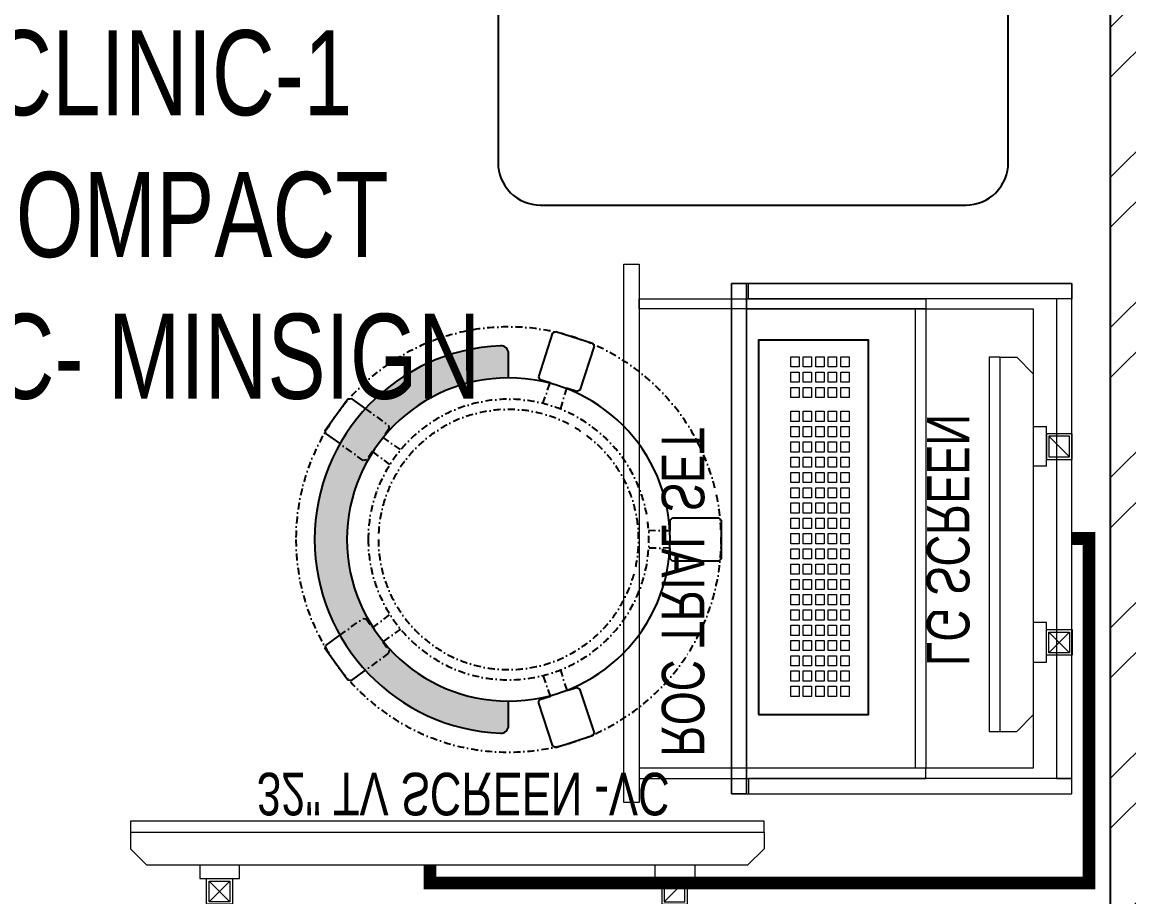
# Model space of a CAD drawing. Header units: feet. Extents: x 3067008 to 3074218, y -5466580 to -5451130.
# Drawn here: x 3072039 to 3073340, y -5457201 to -5456173 of the extents above; entities that cross this region are included whole.
import ezdxf

# ---------------------------------------------------------------- set-up
doc = ezdxf.new("R2010")
doc.units = ezdxf.units.FT
doc.header["$LTSCALE"] = 33
doc.header["$MEASUREMENT"] = 0
for name, pattern in [('ACAD_ISO03W100', [30, 12, -18]), ('DASHDOT2', [0.5, 0.25, -0.125, 0, -0.125]), ('HIDDEN', [9.524999999999995, 6.349999999999997, -3.174999999999998])]:
    doc.linetypes.add(name, pattern=pattern)
doc.layers.add('A-WALL', color=1, linetype='Continuous')
doc.layers.add('PDF_Geometry', color=7, linetype='Continuous')
for name, color, linetype, lineweight in [('Floor-Unit', 1, 'Continuous', 13), ('HATCH', 9, 'Continuous', 9), ('LENS-DIM', 252, 'Continuous', 5), ('LENS-FURNITURE', 13, 'Continuous', 9), ('LENS-TEXT', 31, 'Continuous', 5), ('LENS_PARTITION', 21, 'Continuous', 25), ('LK-EQPMT', 3, 'Continuous', 18), ('LN-ELEVATION-1', 81, 'Continuous', 25), ('LN-ELEVATION-2', 103, 'Continuous', 20), ('LN-HATCH', 251, 'Continuous', 0), ('TV', 92, 'Continuous', 18)]:
    doc.layers.add(name, color=color, linetype=linetype, lineweight=lineweight)
doc.styles.add('LK TXT', font='GILC____.TTF', dxfattribs={"height": 100})
doc.styles.get("Standard").update_dxf_attribs({"font": 'GILC____.TTF'})

# ---------------------------------------------------------------- blocks, each defined once
blk = doc.blocks.new('A$Ceb5d2849')
at = {"layer": 'LN-HATCH'}
h = blk.add_hatch(dxfattribs=at)
h.set_pattern_fill('ANSI32', color=256, scale=333, angle=180)
h.set_pattern_definition([(225, (-4855153.921545184, 5277309.766559889), (88.29995930067012, -88.29995930067015), []), (225, (-4855212.788184619, 5277309.766559889), (88.29995930067012, -88.29995930067015), [])])
edge = h.paths.add_edge_path()
edge.add_line((3911.997087976896, -6821.441672743297), (3911.997087976896, -9854.441672743298))
edge.add_line((3911.997087976896, -9854.441672743298), (4156.997087976895, -9854.441672743298))
edge.add_line((4156.997087976895, -9854.441672743298), (4156.997087976895, -6769.441672743297))
edge.add_line((4156.997087976895, -6769.441672743297), (3911.997087976896, -6769.441672743297))
edge = h.paths.add_edge_path()
edge.add_line((4156.997087976895, -3694.441672743298), (3911.997087976896, -3694.441672743298))
edge.add_line((3911.997087976896, -3694.441672743298), (3911.997087976896, -6514.441672743298))
edge.add_line((3911.997087976896, -6514.441672743298), (4156.997087976895, -6514.441672743298))
edge.add_line((4156.997087976895, -6571.441672742366), (4156.997087976895, -3698.258792048321))
h.paths.add_polyline_path([(4156.997087976895, -474.4416727432981), (3906.997087976895, -474.4416727432981), (3906.997087976895, -3434.441672743298), (4156.997087976895, -3434.441672743298)])
h.paths.add_polyline_path([(4156.997087976895, 1955.55832725577), (366.9970879768953, 1955.55832725577), (366.9970879768953, 1705.558327256702), (3906.997087976895, 1705.558327256702), (3906.997087976895, -224.4416727432981), (4156.997087976895, -224.4416727432981)])
edge = h.paths.add_edge_path()
edge.add_line((-2403.002912023105, 2980.558327257633), (-2153.002912023105, 2980.558327257633))
edge.add_line((-2183.002912023105, 2980.558327256702), (-2183.002912023105, 4135.558327257633))
edge.add_line((-2183.002912023105, 4135.558327257633), (-883.0029120231047, 4135.558327257633))
edge.add_line((-883.0029120231047, 4135.558327257633), (-883.0029120231047, 1705.55832725577))
edge.add_line((-883.0029120231047, 1705.55832725577), (131.9970879713073, 1705.55832725577))
edge.add_line((131.9970879713073, 1705.55832725577), (131.9970879713073, 1955.55832725577))
edge.add_line((131.9970879713073, 1955.55832725577), (-633.0029120231047, 1955.55832725577))
edge.add_line((-633.0029120231047, 1955.55832725577), (-633.0029120231047, 4385.558327257633))
edge.add_line((-633.0029120231047, 4385.558327257633), (-2403.002912023105, 4385.558327257633))
edge.add_line((-2403.002912023105, 4385.558327257633), (-2403.002912023105, 2987.834062271751))
edge = h.paths.add_edge_path()
edge.add_line((-2403.002912023105, 2698.558327257633), (-2403.002912023105, -291.4416727423668))
edge.add_line((-2403.002912023105, -259.4416727423668), (-2183.002912023105, -259.4416727423668))
edge.add_line((-2183.002912023105, -259.4416727423668), (-2183.002912023105, 2695.558327257634))
edge.add_line((-2183.002912023105, 2695.558327257634), (-2403.002912023105, 2695.558327257634))
h.paths.add_polyline_path([(-2153.002912023105, -529.4416727423667), (-2403.002912023105, -529.4416727423667), (-2403.002912023105, -3449.441672742367), (-2153.002912023105, -3449.441672742367)])
edge = h.paths.add_edge_path()
edge.add_line((-2403.002912023105, -6548.441672742367), (-2153.002912023105, -6548.441672742367))
edge.add_line((-2153.002912023105, -6571.441672743297), (-2153.002912023105, -3699.441672742367))
edge.add_line((-2153.002912023105, -3699.441672742367), (-2403.002912023105, -3699.441672742367))
edge.add_line((-2403.002912023105, -3699.441672742367), (-2403.002912023105, -6571.441672743297))
edge = h.paths.add_edge_path()
edge.add_line((-2403.002912023105, -6791.441672742367), (-2403.002912023105, -9911.441672742369))
edge.add_line((-2403.002912023105, -9876.441672742367), (-2153.002912023105, -9876.441672742367))
edge.add_line((-2153.002912023105, -9876.441672742367), (-2153.002912023105, -6796.441672742367))
edge.add_line((-2153.002912023105, -6796.441672742367), (-2403.002912023105, -6796.441672742367))
at = {"layer": 'A-WALL'}
blk.add_line((3906.997087976895, -474.4416727432981), (3906.997087976895, -3424.441672743299), dxfattribs=at)
blk = doc.blocks.new('MOROTISED TABLE-TRIAL SET 950x600')
at = {"layer": 'PDF_Geometry', "lineweight": 25}
blk.add_lwpolyline([(415.5923622683621, 2.18279e-11), (550.0003704861738, 2.18279e-11, 0.4142524001247118), (599.9958994225599, 50.00260162355697), (599.9958994225599, 899.9973678589085, 0.4142518501714829), (550.0003704861738, 950.0000000000218), (50.00260613718999, 950.0000000000218, 0.4142929195148918), (4.605390131e-07, 899.9973678589085), (4.605390131e-07, 50.00260162355697, 0.414163635492108), (50.00260613718999, 2.18279e-11), (415.5923622683621, 2.18279e-11)], format="xyb", dxfattribs=at)
blk = doc.blocks.new('TRIAL SET ROC')
at = {"layer": 'LENS-DIM', "ltscale": 0.5}
for points in [[(-400.3652351796627, -364.3162249757442), (-430.3652351796626, -364.3162249757442)], [(169.6347648203373, -364.3162249757442), (139.6347648203373, -364.3162249757442)]]:
    blk.add_lwpolyline(points, dxfattribs=at)
at = {"layer": 'LENS-FURNITURE'}
blk.add_lwpolyline([(-430.3652351796626, 18), (169.6347648203373, 18), (169.6347648203373, -382.3162249757443), (-430.3652351796626, -382.3162249757443)], close=True, dxfattribs=at)
at = {"layer": 'LENS-FURNITURE', "color": 146}
for points in [[(-412.3652351796627, -153.6065521437457), (-400.3652351796627, -153.6065521437457), (-400.3652351796628, -490.6065521437458), (-412.3652351796627, -490.6065521437458)], [(139.6347648203373, -153.6065521437458), (-400.3652351796627, -153.6065521437457), (-400.3652351796627, -165.6065521437457), (139.6347648203373, -165.6065521437458)], [(151.6347648203373, -153.6065521437458), (139.6347648203373, -153.6065521437458), (139.6347648203372, -490.6065521437458), (151.6347648203373, -490.6065521437458)], [(192.1347648203373, -490.6065521437458), (-440.8652351796627, -490.6065521437458), (-440.8652351796627, -508.6065521437458), (192.1347648203373, -508.6065521437458)]]:
    blk.add_lwpolyline(points, close=True, dxfattribs=at)
at = {"layer": 'LN-ELEVATION-2'}
for points in [[(-430.3652351796626, 18), (-412.3652351796627, 18), (-412.3652351796627, -362.3162249757442), (-430.3652351796626, -362.3162249757442)], [(-412.3652351796627, 18), (151.6347648203373, 18), (151.6347648203373, 0), (-412.3652351796627, 0)], [(169.6347648203373, 18), (151.6347648203373, 18), (151.6347648203373, -362.3162249757442), (169.6347648203373, -362.3162249757442)], [(169.6347648203373, -364.3162249757442), (-430.3652351796626, -364.3162249757442), (-430.3652351796626, -382.3162249757443), (169.6347648203373, -382.3162249757443)], [(169.6347648203373, -382.3162249757443), (-430.3652351796626, -382.3162249757443), (-430.3652351796626, -364.3162249757442), (169.6347648203373, -364.3162249757442)]]:
    blk.add_lwpolyline(points, close=True, dxfattribs=at)
at = {"layer": 'LN-ELEVATION-2', "linetype": 'HIDDEN', "ltscale": 100}
blk.add_lwpolyline([(-400.3652351796627, -364.3162249757442), (139.6347648203373, -364.3162249757442), (139.6347648203373, -27.35909500904381), (-400.3652351796627, -27.35909500904381)], close=True, dxfattribs=at)
at = {"insert": (-386.8645105547048, -414.1468168679739), "char_height": 50, "attachment_point": 1}
blk.add_mtext_dynamic_manual_height_columns('ROC TRIAL SET', width=625.228464345434, gutter_width=500, heights=[0], dxfattribs=at)
blk = doc.blocks.new('*U27')
at = {"layer": 'LK-EQPMT', "ltscale": 12}
blk.add_lwpolyline([(5.986879315214991, 4.914598100478997), (-5.986879315214991, 4.914598100478997), (-5.986879315214991, -4.914598100478997), (5.986879315214991, -4.914598100478997)], close=True, dxfattribs=at)
blk = doc.blocks.new('*U28')
at = {"color": 0, "linetype": 'ByBlock', "lineweight": -2}
for p in [(0, 0), (17.96063794564497, 0), (35.92127589128995, 0), (53.88191383693492, 0), (71.8425517825799, 0), (89.80318972822487, 0), (107.7638276738698, 0), (125.7244656195148, 0), (143.6851035651598, 0), (161.6457415108048, 0), (179.6063794564497, 0), (197.5670174020947, 0), (215.5276553477397, 0), (233.4882932933847, 0), (251.4489312390296, 0), (269.4095691846746, 0), (287.3702071303196, 0), (305.3308450759646, 0), (323.2914830216096, 0), (-9e-16, -14.74379430143699), (17.96063794564497, -14.74379430143699), (35.92127589128995, -14.74379430143699), (53.88191383693492, -14.74379430143699), (71.8425517825799, -14.74379430143699), (89.80318972822487, -14.74379430143699), (107.7638276738698, -14.74379430143699), (125.7244656195148, -14.74379430143699), (143.6851035651598, -14.74379430143699), (161.6457415108048, -14.74379430143699), (179.6063794564497, -14.74379430143699), (197.5670174020947, -14.74379430143699), (215.5276553477397, -14.74379430143699), (233.4882932933847, -14.74379430143699), (251.4489312390296, -14.74379430143699), (269.4095691846746, -14.74379430143699), (287.3702071303196, -14.74379430143699), (305.3308450759646, -14.74379430143699), (323.2914830216096, -14.74379430143699), (-1.8e-15, -29.48758860287398), (17.96063794564497, -29.48758860287398), (35.92127589128995, -29.48758860287398), (53.88191383693492, -29.48758860287398), (71.8425517825799, -29.48758860287398), (89.80318972822487, -29.48758860287398), (107.7638276738698, -29.48758860287398), (125.7244656195148, -29.48758860287398), (143.6851035651598, -29.48758860287398), (161.6457415108048, -29.48758860287398), (179.6063794564497, -29.48758860287398), (197.5670174020947, -29.48758860287398), (215.5276553477397, -29.48758860287398), (233.4882932933847, -29.48758860287398), (251.4489312390296, -29.48758860287398), (269.4095691846746, -29.48758860287398), (287.3702071303196, -29.48758860287398), (305.3308450759646, -29.48758860287398), (323.2914830216096, -29.48758860287398), (-2.7e-15, -44.23138290431096), (17.96063794564497, -44.23138290431096), (35.92127589128995, -44.23138290431096), (53.88191383693492, -44.23138290431096), (71.8425517825799, -44.23138290431096), (89.80318972822487, -44.23138290431096), (107.7638276738698, -44.23138290431096), (125.7244656195148, -44.23138290431096), (143.6851035651598, -44.23138290431096), (161.6457415108048, -44.23138290431096), (179.6063794564497, -44.23138290431096), (197.5670174020947, -44.23138290431096), (215.5276553477397, -44.23138290431096), (233.4882932933847, -44.23138290431096), (251.4489312390296, -44.23138290431096), (269.4095691846746, -44.23138290431096), (287.3702071303196, -44.23138290431096), (305.3308450759646, -44.23138290431096), (323.2914830216096, -44.23138290431096), (-3.6e-15, -58.97517720574795), (17.96063794564497, -58.97517720574795), (35.92127589128994, -58.97517720574795), (53.88191383693492, -58.97517720574795), (71.8425517825799, -58.97517720574795), (89.80318972822487, -58.97517720574795), (107.7638276738698, -58.97517720574795), (125.7244656195148, -58.97517720574795), (143.6851035651598, -58.97517720574795), (161.6457415108048, -58.97517720574795), (179.6063794564497, -58.97517720574795), (197.5670174020947, -58.97517720574795), (215.5276553477397, -58.97517720574795), (233.4882932933847, -58.97517720574795), (251.4489312390296, -58.97517720574795), (269.4095691846746, -58.97517720574795), (287.3702071303196, -58.97517720574795), (305.3308450759646, -58.97517720574795), (323.2914830216096, -58.97517720574795)]:
    blk.add_blockref('*U27', p, dxfattribs=at)
blk = doc.blocks.new('*U25')
at = {"layer": 'LK-EQPMT', "ltscale": 12}
blk.add_lwpolyline([(5.986879315214991, 4.914598100478997), (-5.986879315214991, 4.914598100478997), (-5.986879315214991, -4.914598100478997), (5.986879315214991, -4.914598100478997)], close=True, dxfattribs=at)
blk = doc.blocks.new('*U26')
at = {"color": 0, "linetype": 'ByBlock', "lineweight": -2}
for p in [(0, 0), (17.96063794564497, 0), (35.92127589128995, 0), (-9e-16, -14.74379430143699), (17.96063794564497, -14.74379430143699), (35.92127589128995, -14.74379430143699), (-1.8e-15, -29.48758860287398), (17.96063794564497, -29.48758860287398), (35.92127589128995, -29.48758860287398), (-2.7e-15, -44.23138290431096), (17.96063794564497, -44.23138290431096), (35.92127589128995, -44.23138290431096), (-3.6e-15, -58.97517720574795), (17.96063794564497, -58.97517720574795), (35.92127589128994, -58.97517720574795)]:
    blk.add_blockref('*U25', p, dxfattribs=at)
blk = doc.blocks.new('*U19')
at = {"ltscale": 12}
blk.add_lwpolyline([(8.040144996717572, 2.91038e-11), (8.040144996717572, 129.0940371821052), (448.0401449967176, 129.0940371821052), (448.0401449967176, 2.91038e-11)], close=True, dxfattribs=at)
for name, p in [('*U28', (35.16895717114949, 101.6202952143818)), ('*U26', (386.6121428576974, 101.6202952143818))]:
    blk.add_blockref(name, p)
blk = doc.blocks.new('CLINIC SCREEN')
at = {"layer": 'TV'}
for p, q in [((-103.1090284836336, 42.85441964946222), (-127.4114311772946, 18.55201695591665)), ((-127.4114311772946, 42.85441964946222), (-103.1090284836336, 18.55201695591665)), ((102.7052824410566, 42.85441964946222), (127.007685134602, 18.55201695591665))]:
    blk.add_line(p, q, dxfattribs=at)
at = {"layer": 'TV', "ltscale": 12}
for p, q in [((-138.5315413423604, 0), (-138.5315413423604, 15.514207008644)), ((-138.5315413423604, 15.514207008644), (-91.98892031613741, 15.514207008644)), ((-91.98892031613741, 15.514207008644), (-91.98892031613741, 0)), ((91.98892031610741, 15.514207008644), (91.98892031610741, 0)), ((91.98892031610741, 15.514207008644), (138.5315413423595, 15.514207008644)), ((138.5315413423595, 0), (138.5315413423595, 15.514207008644)), ((-220.0000000000082, -19.41163062257681), (-200.5883693773149, 0)), ((200.5883693773149, 0), (-200.5883693773149, 0)), ((219.9999999999918, -19.41163062257681), (200.5883693773149, 0)), ((-220.0000000000082, -38.82326124538668), (-220.0000000000082, -19.41163062257681)), ((219.9999999999918, -38.82326124538668), (219.9999999999918, -19.41163062257681))]:
    blk.add_line(p, q, dxfattribs=at)
at = {"layer": 'TV'}
for points in [[(-130.4492315140169, 15.51421661919448), (-100.0712281470269, 15.51421661919448), (-100.0712281470269, 45.89221998606814), (-130.4492315140169, 45.89221998606814)], [(-127.4114311772946, 18.55201695591665), (-103.1090284836336, 18.55201695591665), (-103.1090284836336, 42.85441964946222), (-127.4114311772946, 42.85441964946222)], [(130.0454854713243, 15.51421661919448), (99.66748210433435, 15.51421661919448), (99.66748210433435, 45.89221998606814), (130.0454854713243, 45.89221998606814)], [(127.007685134602, 18.55201695591665), (102.7052824410566, 18.55201695591665), (102.7052824410566, 42.85441964946222), (127.007685134602, 42.85441964946222)]]:
    blk.add_lwpolyline(points, close=True, dxfattribs=at)
at = {"layer": 'TV', "ltscale": 12}
blk.add_lwpolyline([(-220.0000000000082, -51.71278328332107), (-220.0000000000082, -38.82326124538668), (219.9999999999918, -38.82326124538668), (219.9999999999918, -51.71278328332107)], close=True, dxfattribs=at)
at = {"layer": 'Floor-Unit', "color": 0, "ltscale": 2, "insert": (5.199680584678389, -100.4085774972336), "char_height": 50, "attachment_point": 5}
blk.add_mtext_dynamic_manual_height_columns('LG SCREEN', width=466.4796511627907, gutter_width=12.5, heights=[0], dxfattribs=at)
blk = doc.blocks.new('32INCH VC FOR CLINIC')
at = {"layer": 'LK-EQPMT'}
for p, q in [((116.8909715171903, 152.5672029328125), (92.58856882341206, 128.264800239267)), ((92.58856882341206, 152.5672029328125), (116.8909715171903, 128.264800239267)), ((627.7052824404091, 152.5672029328125), (652.0076851341872, 128.264800239267))]:
    blk.add_line(p, q, dxfattribs=at)
at = {"layer": 'LK-EQPMT', "ltscale": 12}
for p, q in [((81.46845865808427, 109.7127832833503), (81.46845865808427, 125.2269902919943)), ((81.46845865808427, 125.2269902919943), (128.0110796838999, 125.2269902919943)), ((128.0110796838999, 125.2269902919943), (128.0110796838999, 109.7127832833503)), ((616.9889203161001, 125.2269902919943), (616.9889203161001, 109.7127832833503)), ((616.9889203161001, 125.2269902919943), (663.5315413419156, 125.2269902919943)), ((663.5315413419156, 109.7127832833503), (663.5315413419156, 125.2269902919943)), ((0, 90.30115266077335), (19.41163062304258, 109.7127832833503)), ((725.5883693769574, 109.7127832833503), (19.41163062304258, 109.7127832833503)), ((745, 90.30115266077335), (725.5883693769574, 109.7127832833503)), ((0, 70.88952203796362), (0, 90.30115266077335)), ((745, 70.88952203796362), (745, 90.30115266077335))]:
    blk.add_line(p, q, dxfattribs=at)
at = {"layer": 'LK-EQPMT'}
for points in [[(89.55076848529278, 125.2269999025447), (119.9287718534469, 125.2269999025447), (119.9287718534469, 155.6050032694184), (89.55076848529278, 155.6050032694184)], [(92.58856882341206, 128.264800239267), (116.8909715171903, 128.264800239267), (116.8909715171903, 152.5672029328125), (92.58856882341206, 152.5672029328125)], [(655.0454854704439, 125.2269999025447), (624.6674821041522, 125.2269999025447), (624.6674821041522, 155.6050032694184), (655.0454854704439, 155.6050032694184)], [(652.0076851341872, 128.264800239267), (627.7052824404091, 128.264800239267), (627.7052824404091, 152.5672029328125), (652.0076851341872, 152.5672029328125)]]:
    blk.add_lwpolyline(points, close=True, dxfattribs=at)
at = {"layer": 'LK-EQPMT', "ltscale": 12}
blk.add_lwpolyline([(0, 58.0000000000291), (0, 70.88952203796362), (745, 70.88952203796362), (745, 58.0000000000291)], close=True, dxfattribs=at)
at = {"layer": 'LENS-TEXT', "color": 0, "ltscale": 2, "insert": (391.1996805854142, 25.6359011628374), "char_height": 50, "attachment_point": 5}
blk.add_mtext_dynamic_manual_height_columns('32" TV SCREEN -VC', width=466.4796511627907, gutter_width=12.5, heights=[0], dxfattribs=at)
blk = doc.blocks.new('DR STOOL')
at = {"layer": 'HATCH'}
h = blk.add_hatch(dxfattribs=at)
h.set_pattern_fill('ANSI36', color=250, angle=-90.00000000000001)
h.set_pattern_definition([(315, (-227.8099174643867, 917.3997257252777), (6.173926083235043, -1.683798022700468), [7.9375, -1.587499999999999, 0, -1.587499999999999])])
edge = h.paths.add_edge_path()
edge.add_line((-190.0000000041909, 4.511094e-10), (-218.6899174675346, 4.511094e-10))
edge.add_arc((-218.6899174670689, 9.120000000388245), 9.119999999940092, 177.6119845363388, 269.9999999996136, ccw=False)
edge.add_arc((-1.8626451e-09, 3.565219e-10), 228.000000002257, 2.3880154632688004, 177.6119845367313, ccw=False)
edge.add_arc((218.6899174633436, 9.120000000497384), 9.120000000051716, -90.00000000034493, 2.3880154629299, ccw=False)
edge.add_line((218.6899174633436, 4.511094e-10), (190, 4.511094e-10))
edge.add_arc((-1.8626451e-09, 4.511094e-10), 190.000000001979, -1.27e-14, 180)
at = {"layer": 'LN-ELEVATION-1', "color": 1, "ltscale": 100}
for p, q in [((-128.6221585394814, 215.4841044476634), (-165.2704676063731, 189.0243927398114)), ((-124.7228340068832, 214.8545704018979), (-128.6221585394814, 215.4841044476634)), ((-112.6981821293011, 198.1996966340157), (-124.7228340068832, 214.8545704018979)), ((124.7553772013634, 214.9803744515593), (112.5488144652918, 198.2845540212292)), ((128.7014972954057, 215.5933048763618), (124.7553772013634, 214.9803744515593)), ((128.7014972954057, 215.5933048763618), (124.7553772013634, 214.9803744515593)), ((165.1911288509145, 188.915192311113), (128.7014972954057, 215.5933048763618)), ((165.1911288509145, 188.915192311113), (128.7014972954057, 215.5933048763618)), ((-165.2704676063731, 189.0243927398114), (-165.9069543029182, 185.0820035930228)), ((-165.9069543029182, 185.0820035930228), (-153.8003208162263, 168.3135803133482)), ((153.6734594982117, 168.4294150282658), (165.7973639420234, 185.0121775862135)), ((165.7973639420234, 185.0121775862135), (165.1911288509145, 188.915192311113)), ((165.7973639420234, 185.0121775862135), (165.1911288509145, 188.915192311113)), ((-191.2928382232785, -35.45407700946089), (-242.9550312487409, -52.24013893969095)), ((-187.9259491492994, -37.1695928365807), (-191.2928382232785, -35.45407700946089)), ((-184.1424400564283, -48.81403796559607), (-187.9259491492994, -37.1695928365807)), ((188.0651108901948, -36.96233201187715), (184.0504167033359, -49.19388854173303)), ((191.3981811110861, -35.27656588272658), (188.0651108901948, -36.96233201187715)), ((243.0100176925771, -52.21682526778022), (191.3981811110861, -35.27656588272658)), ((-242.9550312487409, -52.24013893969095), (-244.7482102331705, -55.75945052818861)), ((-244.7482102331705, -55.75945052818861), (-230.7800458371639, -98.74904560100549)), ((230.715890809428, -98.7280946081737), (244.8123673382215, -55.78040257930116)), ((244.8123673382215, -55.78040257930116), (243.0100176925771, -52.21682526778022)), ((-173.8639617776498, -80.4479453730819), (-177.8421125086024, -68.2044548037811)), ((177.6922140880488, -68.56540505095472), (173.8739495249465, -80.1985000452405)), ((-227.2218665438704, -100.5620286722478), (-175.5596735184081, -83.7759667420105)), ((-175.5596735184081, -83.7759667420105), (-173.8639617776498, -80.4479453730819)), ((173.8739495249465, -80.1985000452405), (175.5794035866856, -83.5704969359358)), ((175.5794035866856, -83.5704969359358), (227.1912401677109, -100.5107563209894)), ((-230.7800458371639, -98.74904560100549), (-227.2218665438704, -100.5620286722478)), ((227.1912401677109, -100.5107563209894), (230.715890809428, -98.7280946081737)), ((-22.72193054761737, -190.2142363802995), (-25.39390889601782, -192.886214728569)), ((-25.39390889601782, -192.886214728569), (-25.39390889601782, -247.2070584567482)), ((-10.47823652112856, -190.2142363802995), (-22.72193054761737, -190.2142363802995)), ((22.78362171910703, -190.2142363802995), (9.910054048988968, -190.2142363802995)), ((25.42475448176265, -192.8553691428751), (22.78362171910703, -190.2142363802995)), ((25.42475448176265, -247.1762128710543), (25.42475448176265, -192.8553691428751)), ((-25.39390889601782, -247.2070584567482), (-22.60096735274419, -250)), ((22.60096735274419, -250), (25.42475448176265, -247.1762128710543)), ((-22.60096735274419, -250), (22.60096735274419, -250))]:
    blk.add_line(p, q, dxfattribs=at)
at = {"layer": 'LN-ELEVATION-1', "linetype": 'DASHDOT2'}
for p, q in [((-92.92521573789418, 170.8129362839827), (-112.6981821293011, 198.1996966340157)), ((112.5488144652918, 198.2845540212292), (92.69529851106927, 171.1294289919315)), ((-93.52748446213081, 167.0824927485227), (-92.92521573789418, 170.8129362839827)), ((92.69529851106927, 171.1294289919315), (93.26858203159645, 167.4385604566923)), ((-153.8003208162263, 168.3135803133482), (-134.1093360339291, 141.0403694751003)), ((-103.4542870586738, 159.9154408004979), (-93.52748446213081, 167.0824927485227)), ((-88.15393704269081, 139.4771787207864), (-103.4542870586738, 159.9154408004979)), ((103.6608748426661, 159.8406005539291), (88.19885099539533, 139.4487815762331)), ((93.26858203159645, 167.4385604566923), (103.6608748426661, 159.8406005539291)), ((133.7372852512635, 141.1612321265929), (153.6734594982117, 168.4294150282658)), ((-130.4219571123831, 140.4450534014686), (-119.9844727469608, 147.9808124662595)), ((-119.9844727469608, 147.9808124662595), (-105.3687285655178, 126.9741353208374)), ((105.4096150295809, 126.94019481352), (120.1194891873747, 147.8074627162714)), ((120.1194891873747, 147.8074627162714), (130.0033113472163, 140.5812532722048)), ((-134.1093360339291, 141.0403694751003), (-130.4219571123831, 140.4450534014686)), ((130.0033113472163, 140.5812532722048), (133.7372852512635, 141.1612321265929)), ((-159.954806596972, -40.49024384317454), (-184.1424400564283, -48.81403796559607)), ((184.0504167033359, -49.19388854173303), (159.8786162491887, -40.79004861696012)), ((-177.8421125086024, -68.2044548037811), (-153.4148110738024, -60.73628028803068)), ((153.3006618716754, -61.02382378749462), (177.6922140880488, -68.56540505095472)), ((-10.92024635523557, -164.6382343793375), (-10.47823652112856, -190.2142363802995)), ((9.910054048988968, -190.2142363802995), (10.35584833659231, -164.674698740353))]:
    blk.add_line(p, q, dxfattribs=at)
at = {"layer": 'LN-ELEVATION-1', "color": 1, "ltscale": 100}
blk.add_lwpolyline([(-190.0000000023283, 0), (-218.6899174656719, 0, -0.4264743413925903), (-227.8019973598421, 9.5, -0.959166304662544), (227.8019973593764, 9.5, -0.4264743413925903), (218.6899174647406, 0), (190.0000000013969, 0)], format="xyb", dxfattribs=at)
at = {"layer": 'LN-ELEVATION-1', "linetype": 'DASHDOT2'}
for radius in [250, 165, 153]:
    blk.add_circle((0, 0), radius, dxfattribs=at)
at = {"layer": 'LN-ELEVATION-1', "color": 1, "ltscale": 100}
blk.add_circle((0, 0), 190, dxfattribs=at)

msp = doc.modelspace()

# ---------------------------------------------------------------- linework, layer by layer
at = {"color": 13, "linetype": 'ACAD_ISO03W100', "ltscale": 0.01, "const_width": 15}
msp.add_lwpolyline([(3073272.951269493, -5456779.913757441), (3073293.310364515, -5456779.913757441), (3073293.310364507, -5457184.969816837), (3072518.310364511, -5457184.969816837), (3072518.310364511, -5457164.07759686)], dxfattribs=at)

# ---------------------------------------------------------------- block references
at = {"xscale": -1}
for name, p, rotation in [('TRIAL SET ROC', (3073254.951269492, -5456649.548522261), 270), ('*U19', (3072904.678199873, -5456994.768086432), 270), ('32INCH VC FOR CLINIC', (3072166.047477893, -5457054.364813576), 180)]:
    msp.add_blockref(name, p, dxfattribs=dict(at, rotation=rotation))
at = {"layer": 'LENS-DIM', "color": 2}
msp.add_blockref('A$Ceb5d2849', (3069411.313276538, -5455515.528144094), dxfattribs=at)
at = {"layer": 'LENS-FURNITURE', "rotation": 180}
msp.add_blockref('MOROTISED TABLE-TRIAL SET 950x600', (3073198.310364976, -5455437.911767955), dxfattribs=at)
at = {"layer": 'LENS-FURNITURE', "xscale": -1, "rotation": 90}
msp.add_blockref('DR STOOL', (3072610.637663871, -5456781.058165555), dxfattribs=at)
at = {"layer": 'LENS_PARTITION', "xscale": -1, "rotation": 270}
msp.add_blockref('CLINIC SCREEN', (3073227.592174486, -5456786.71648964), dxfattribs=at)

# ---------------------------------------------------------------- texts
at = {"layer": 'LENS-TEXT', "color": 0, "linetype": 'Continuous', "ltscale": 3, "insert": (3072213.343254216, -5456399.660983565), "char_height": 100, "attachment_point": 5, "style": 'LK TXT'}
msp.add_mtext_dynamic_manual_height_columns('CLINIC-1 COMPACT ROC- MINSIGN', width=730.5073781448633, gutter_width=0.9999999999999992, heights=[0], dxfattribs=at)

doc.saveas('drawing.dxf')
